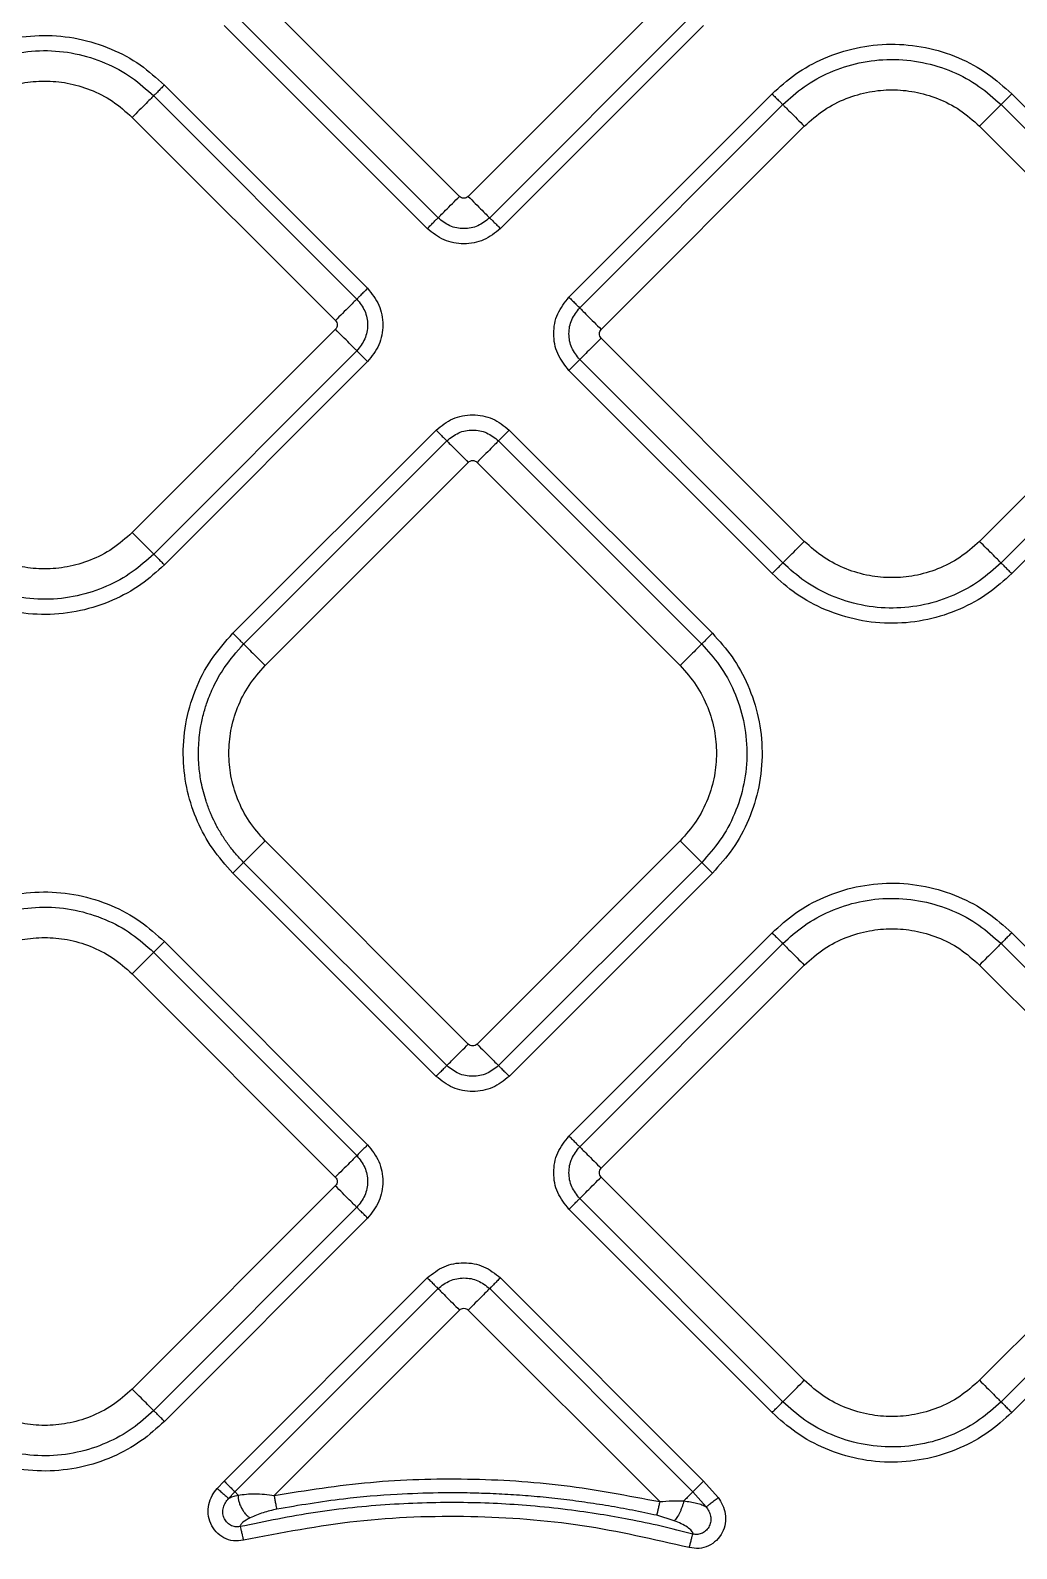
# Model space of a CAD drawing. Extents: x 832 to 912, y 781 to 934.
# Drawn here: x 869.002 to 872.201, y 834.532 to 839.453 of the extents above; entities that cross this region are included whole.
import ezdxf

# ---------------------------------------------------------------- set-up
doc = ezdxf.new("R2010")
doc.units = 0
doc.header["$MEASUREMENT"] = 0
doc.layers.add('1', color=4, linetype='Continuous')

# ---------------------------------------------------------------- blocks, each defined once
blk = doc.blocks.new('2026 SOVEREIGN HL')
at = {"layer": '1', "color": 3, "linetype": 'Continuous', "lineweight": 25}
for p, q in [((38.6645, 41.8204), (38.0057, 42.4792)), ((39.3516, 42.4792), (38.6928, 41.8204)), ((38.5599, 41.7158), (37.9011, 42.3746)), ((38.5948, 41.7507), (37.936, 42.4095)), ((39.4213, 42.4095), (38.7625, 41.7507)), ((39.4562, 42.3746), (38.7974, 41.7158)), ((37.7076, 42.1811), (38.3664, 41.5223)), ((37.6728, 42.1462), (38.3316, 41.4874)), ((39.0194, 41.4938), (39.6782, 42.1526)), ((40.4555, 42.1526), (41.1143, 41.4938)), ((39.0543, 41.4589), (39.7131, 42.1177)), ((40.4207, 42.1177), (41.0795, 41.4589)), ((37.603, 42.0765), (38.2619, 41.4177)), ((39.124, 41.3892), (39.7828, 42.048)), ((40.3509, 42.048), (41.0098, 41.3892)), ((38.2619, 41.3894), (37.603, 40.7306)), ((39.7828, 40.7021), (39.124, 41.3609)), ((41.0098, 41.3609), (40.3509, 40.7021)), ((38.3316, 41.3197), (37.6728, 40.6609)), ((38.3664, 41.2848), (37.7076, 40.626)), ((39.6782, 40.5975), (39.0194, 41.2563)), ((39.7131, 40.6324), (39.0543, 41.2912)), ((41.0795, 41.2912), (40.4207, 40.6324)), ((41.1143, 41.2563), (40.4555, 40.5975)), ((37.9296, 40.404), (38.5884, 41.0628)), ((38.8259, 41.0628), (39.4847, 40.404)), ((37.9645, 40.3691), (38.6233, 41.028)), ((38.791, 41.028), (39.4499, 40.3691)), ((38.0342, 40.2994), (38.693, 40.9582)), ((38.7213, 40.9582), (39.3801, 40.2994)), ((38.693, 39.0725), (38.0342, 39.7313)), ((39.3801, 39.7313), (38.7213, 39.0725)), ((38.5884, 38.9679), (37.9296, 39.6267)), ((38.6233, 39.0028), (37.9645, 39.6616)), ((39.4499, 39.6616), (38.791, 39.0028)), ((39.4847, 39.6267), (38.8259, 38.9679)), ((39.0195, 38.7744), (39.6783, 39.4332)), ((40.4555, 39.4332), (41.1143, 38.7744)), ((37.7076, 39.4047), (38.3664, 38.7459)), ((39.0543, 38.7395), (39.7131, 39.3983)), ((40.4207, 39.3983), (41.0795, 38.7395)), ((37.6727, 39.3698), (38.3315, 38.711)), ((39.124, 38.6698), (39.7828, 39.3286)), ((40.351, 39.3286), (41.0098, 38.6698)), ((37.603, 39.3001), (38.2618, 38.6413)), ((39.7828, 37.9827), (39.124, 38.6415)), ((41.0098, 38.6415), (40.351, 37.9827)), ((38.2618, 38.613), (37.603, 37.9542)), ((38.3315, 38.5433), (37.6727, 37.8845)), ((39.6783, 37.8781), (39.0195, 38.5369)), ((39.7131, 37.913), (39.0543, 38.5718)), ((41.0795, 38.5718), (40.4207, 37.913)), ((41.1143, 38.5369), (40.4555, 37.8781)), ((38.3664, 38.5084), (37.7076, 37.8496)), ((37.9011, 37.656), (38.56, 38.3149)), ((38.7973, 38.3149), (39.4562, 37.656)), ((37.936, 37.6212), (38.5948, 38.28)), ((38.7625, 38.28), (39.4213, 37.6212)), ((38.0639, 37.6097), (38.6645, 38.2103)), ((38.6928, 38.2103), (39.3139, 37.5892)), ((37.8786, 37.6321), (37.9011, 37.656)), ((39.4562, 37.656), (39.5033, 37.6024)), ((37.9155, 37.5994), (37.936, 37.6212)), ((39.4213, 37.6212), (39.4642, 37.5723)), ((39.361, 37.5275), (39.3041, 37.5449))]:
    blk.add_line(p, q, dxfattribs=at)
for points, knots in [([(36.9303, 42.1811), (36.955, 42.2033), (37.0057, 42.249), (37.0985, 42.2995), (37.203, 42.3337), (37.3153, 42.346), (37.4282, 42.3351), (37.5347, 42.3017), (37.6301, 42.2507), (37.6822, 42.2039), (37.7076, 42.1811)], [0, 0, 0, 0, 0.11509, 0.237016, 0.364589, 0.495523, 0.627141, 0.756681, 0.881633, 1, 1, 1, 1]), ([(36.9652, 42.1462), (36.9876, 42.1664), (37.0338, 42.208), (37.1183, 42.2541), (37.2134, 42.2851), (37.3156, 42.2963), (37.4184, 42.2865), (37.5153, 42.256), (37.6022, 42.2096), (37.6496, 42.167), (37.6728, 42.1462)], [0, 0, 0, 0, 0.11509, 0.237016, 0.364589, 0.495523, 0.627141, 0.756681, 0.881633, 1, 1, 1, 1]), ([(39.6782, 42.1526), (39.7029, 42.1748), (39.7536, 42.2205), (39.8464, 42.271), (39.9509, 42.3051), (40.0632, 42.3174), (40.1761, 42.3066), (40.2826, 42.2732), (40.378, 42.2222), (40.4301, 42.1754), (40.4555, 42.1526)], [0, 0, 0, 0, 0.11509, 0.237017, 0.364589, 0.495523, 0.627141, 0.756681, 0.881633, 1, 1, 1, 1]), ([(39.7131, 42.1177), (39.7355, 42.1379), (39.7817, 42.1795), (39.8662, 42.2256), (39.9613, 42.2566), (40.0635, 42.2678), (40.1663, 42.2579), (40.2632, 42.2275), (40.3501, 42.1811), (40.3975, 42.1385), (40.4207, 42.1177)], [0, 0, 0, 0, 0.11509, 0.237016, 0.364589, 0.495523, 0.627141, 0.756681, 0.881633, 1, 1, 1, 1]), ([(37.0349, 42.0765), (37.0556, 42.0949), (37.0966, 42.1313), (37.1693, 42.1679), (37.244, 42.1896), (37.319, 42.1964), (37.394, 42.1896), (37.4687, 42.1679), (37.5413, 42.1313), (37.5823, 42.0949), (37.603, 42.0765)], [0, 0, 0, 0, 0.131359, 0.259988, 0.383484, 0.5, 0.616516, 0.740012, 0.868641, 1, 1, 1, 1]), ([(37.7076, 42.1811), (37.7037, 42.1772), (37.6956, 42.1691), (37.6846, 42.1581), (37.6761, 42.1496), (37.6738, 42.1473), (37.6728, 42.1462)], [0, 0, 0, 0, 0.2364483, 0.4920991, 0.7520566, 1, 1, 1, 1]), ([(37.6728, 42.1462), (37.6706, 42.1441), (37.6661, 42.1396), (37.6491, 42.1226), (37.6271, 42.1006), (37.6109, 42.0844), (37.603, 42.0765)], [0, 0, 0, 0, 0.247942, 0.507924, 0.763556, 1, 1, 1, 1]), ([(39.6782, 42.1526), (39.6821, 42.1487), (39.6903, 42.1405), (39.7013, 42.1296), (39.7098, 42.1211), (39.712, 42.1188), (39.7131, 42.1177)], [0, 0, 0, 0, 0.236445, 0.492097, 0.752055, 1, 1, 1, 1]), ([(39.7828, 42.048), (39.8035, 42.0664), (39.8445, 42.1028), (39.9172, 42.1394), (39.9919, 42.1611), (40.0669, 42.1679), (40.1419, 42.1611), (40.2166, 42.1394), (40.2892, 42.1028), (40.3302, 42.0664), (40.3509, 42.048)], [0, 0, 0, 0, 0.131359, 0.259989, 0.383484, 0.5, 0.616516, 0.740011, 0.868641, 1, 1, 1, 1]), ([(40.4555, 42.1526), (40.4516, 42.1487), (40.4435, 42.1405), (40.4325, 42.1296), (40.424, 42.1211), (40.4217, 42.1188), (40.4207, 42.1177)], [0, 0, 0, 0, 0.236445, 0.492097, 0.752055, 1, 1, 1, 1]), ([(39.7131, 42.1177), (39.7153, 42.1155), (39.7198, 42.1111), (39.7368, 42.0941), (39.7587, 42.0721), (39.775, 42.0558), (39.7828, 42.048)], [0, 0, 0, 0, 0.247942, 0.5079236, 0.7635559, 1, 1, 1, 1]), ([(40.4207, 42.1177), (40.4185, 42.1155), (40.414, 42.1111), (40.397, 42.0941), (40.375, 42.0721), (40.3588, 42.0558), (40.3509, 42.048)], [0, 0, 0, 0, 0.247942, 0.5079235, 0.7635558, 1, 1, 1, 1]), ([(38.5948, 41.7507), (38.597, 41.7529), (38.6015, 41.7573), (38.6185, 41.7744), (38.6404, 41.7963), (38.6567, 41.8126), (38.6645, 41.8204)], [0, 0, 0, 0, 0.247941, 0.507925, 0.763557, 1, 1, 1, 1]), ([(38.6928, 41.8204), (38.6907, 41.8188), (38.6866, 41.8155), (38.6787, 41.814), (38.6707, 41.8155), (38.6666, 41.8188), (38.6645, 41.8204)], [0, 0, 0, 0, 0.2502254, 0.5, 0.7497746, 1, 1, 1, 1]), ([(38.6928, 41.8204), (38.7006, 41.8126), (38.7169, 41.7963), (38.7388, 41.7744), (38.7559, 41.7573), (38.7603, 41.7529), (38.7625, 41.7507)], [0, 0, 0, 0, 0.236443, 0.492075, 0.752058, 1, 1, 1, 1]), ([(38.5599, 41.7158), (38.5638, 41.7197), (38.572, 41.7279), (38.583, 41.7388), (38.5915, 41.7473), (38.5937, 41.7496), (38.5948, 41.7507)], [0, 0, 0, 0, 0.2364486, 0.4920971, 0.7520558, 1, 1, 1, 1]), ([(38.7625, 41.7507), (38.7503, 41.741), (38.7257, 41.7217), (38.6787, 41.7131), (38.6316, 41.7217), (38.6071, 41.741), (38.5948, 41.7507)], [0, 0, 0, 0, 0.249876, 0.500015, 0.750139, 1, 1, 1, 1]), ([(38.7625, 41.7507), (38.7636, 41.7496), (38.7659, 41.7473), (38.7744, 41.7388), (38.7854, 41.7279), (38.7935, 41.7197), (38.7974, 41.7158)], [0, 0, 0, 0, 0.247944, 0.507902, 0.763551, 1, 1, 1, 1]), ([(38.7974, 41.7158), (38.78, 41.7021), (38.7453, 41.6747), (38.6787, 41.6626), (38.612, 41.6747), (38.5773, 41.7021), (38.5599, 41.7158)], [0, 0, 0, 0, 0.2500701, 0.5000169, 0.7499328, 1, 1, 1, 1]), ([(38.3664, 41.5223), (38.3623, 41.5182), (38.354, 41.5099), (38.3432, 41.4991), (38.3349, 41.4907), (38.3327, 41.4885), (38.3316, 41.4874)], [0, 0, 0, 0, 0.250006, 0.500011, 0.750005, 1, 1, 1, 1]), ([(38.3664, 41.5223), (38.3801, 41.5049), (38.4076, 41.4702), (38.4196, 41.4036), (38.4076, 41.3369), (38.3801, 41.3022), (38.3664, 41.2848)], [0, 0, 0, 0, 0.2500709, 0.5000157, 0.7499325, 1, 1, 1, 1]), ([(39.0194, 41.2563), (39.0057, 41.2737), (38.9783, 41.3084), (38.9662, 41.3751), (38.9783, 41.4417), (39.0057, 41.4764), (39.0194, 41.4938)], [0, 0, 0, 0, 0.250071, 0.500016, 0.749932, 1, 1, 1, 1]), ([(39.0194, 41.4938), (39.0233, 41.4899), (39.0315, 41.4817), (39.0424, 41.4708), (39.0509, 41.4623), (39.0532, 41.46), (39.0543, 41.4589)], [0, 0, 0, 0, 0.2364464, 0.4920994, 0.7520566, 1, 1, 1, 1]), ([(38.3316, 41.4874), (38.3294, 41.4852), (38.3249, 41.4808), (38.3079, 41.4638), (38.286, 41.4419), (38.2697, 41.4256), (38.2619, 41.4177)], [0, 0, 0, 0, 0.2473322, 0.507094, 0.762967, 1, 1, 1, 1]), ([(38.3316, 41.4874), (38.3412, 41.4752), (38.3606, 41.4506), (38.3692, 41.4036), (38.3606, 41.3565), (38.3412, 41.332), (38.3316, 41.3197)], [0, 0, 0, 0, 0.249877, 0.500016, 0.75014, 1, 1, 1, 1]), ([(39.0543, 41.2912), (39.0446, 41.3035), (39.0253, 41.328), (39.0167, 41.3751), (39.0253, 41.4221), (39.0446, 41.4467), (39.0543, 41.4589)], [0, 0, 0, 0, 0.249877, 0.500015, 0.750138, 1, 1, 1, 1]), ([(39.0543, 41.4589), (39.0565, 41.4567), (39.061, 41.4522), (39.078, 41.4352), (39.0999, 41.4133), (39.1162, 41.397), (39.124, 41.3892)], [0, 0, 0, 0, 0.247942, 0.507923, 0.763555, 1, 1, 1, 1]), ([(38.2619, 41.4177), (38.2635, 41.4156), (38.2667, 41.4115), (38.2682, 41.4036), (38.2667, 41.3956), (38.2635, 41.3915), (38.2619, 41.3894)], [0, 0, 0, 0, 0.250236, 0.500008, 0.74978, 1, 1, 1, 1]), ([(38.3316, 41.3197), (38.3294, 41.3219), (38.3249, 41.3264), (38.3079, 41.3434), (38.286, 41.3653), (38.2697, 41.3816), (38.2619, 41.3894)], [0, 0, 0, 0, 0.247941, 0.507922, 0.763554, 1, 1, 1, 1]), ([(39.124, 41.3609), (39.1162, 41.3531), (39.0999, 41.3368), (39.078, 41.3149), (39.061, 41.2979), (39.0565, 41.2934), (39.0543, 41.2912)], [0, 0, 0, 0, 0.236443, 0.492076, 0.752057, 1, 1, 1, 1]), ([(39.124, 41.3609), (39.1224, 41.363), (39.1191, 41.3671), (39.1177, 41.3751), (39.1191, 41.383), (39.1224, 41.3871), (39.124, 41.3892)], [0, 0, 0, 0, 0.250235, 0.500008, 0.749781, 1, 1, 1, 1]), ([(38.3664, 41.2848), (38.3625, 41.2887), (38.3544, 41.2969), (38.3434, 41.3079), (38.3349, 41.3164), (38.3327, 41.3186), (38.3316, 41.3197)], [0, 0, 0, 0, 0.2364466, 0.4920983, 0.7520554, 1, 1, 1, 1]), ([(39.0543, 41.2912), (39.0532, 41.2901), (39.0509, 41.2879), (39.0424, 41.2793), (39.0315, 41.2684), (39.0233, 41.2602), (39.0194, 41.2563)], [0, 0, 0, 0, 0.2479434, 0.5079006, 0.7635536, 1, 1, 1, 1]), ([(38.5884, 41.0628), (38.6058, 41.0765), (38.6405, 41.104), (38.7072, 41.116), (38.7738, 41.104), (38.8086, 41.0765), (38.8259, 41.0628)], [0, 0, 0, 0, 0.25007, 0.500017, 0.749933, 1, 1, 1, 1]), ([(38.5884, 41.0628), (38.5926, 41.0587), (38.6009, 41.0504), (38.6117, 41.0396), (38.62, 41.0313), (38.6222, 41.0291), (38.6233, 41.028)], [0, 0, 0, 0, 0.250006, 0.500014, 0.750003, 1, 1, 1, 1]), ([(38.6233, 41.028), (38.6356, 41.0376), (38.6601, 41.057), (38.7072, 41.0656), (38.7542, 41.057), (38.7788, 41.0376), (38.791, 41.028)], [0, 0, 0, 0, 0.249876, 0.500014, 0.750139, 1, 1, 1, 1]), ([(38.8259, 41.0628), (38.822, 41.0589), (38.8139, 41.0508), (38.8029, 41.0398), (38.7944, 41.0313), (38.7921, 41.0291), (38.791, 41.028)], [0, 0, 0, 0, 0.236448, 0.4920972, 0.7520559, 1, 1, 1, 1]), ([(38.6233, 41.028), (38.6255, 41.0258), (38.63, 41.0213), (38.647, 41.0043), (38.6689, 40.9824), (38.6852, 40.9661), (38.693, 40.9582)], [0, 0, 0, 0, 0.247332, 0.507094, 0.762968, 1, 1, 1, 1]), ([(38.791, 41.028), (38.7889, 41.0258), (38.7844, 41.0213), (38.7674, 41.0043), (38.7454, 40.9823), (38.7291, 40.9661), (38.7213, 40.9582)], [0, 0, 0, 0, 0.2479412, 0.5079228, 0.763555, 1, 1, 1, 1]), ([(38.693, 40.9582), (38.6951, 40.9599), (38.6993, 40.9631), (38.7072, 40.9646), (38.7151, 40.9631), (38.7192, 40.9599), (38.7213, 40.9582)], [0, 0, 0, 0, 0.250228, 0.499998, 0.749772, 1, 1, 1, 1]), ([(37.603, 40.7306), (37.5823, 40.7122), (37.5413, 40.6759), (37.4687, 40.6392), (37.394, 40.6175), (37.319, 40.6107), (37.244, 40.6175), (37.1693, 40.6392), (37.0966, 40.6759), (37.0556, 40.7122), (37.0349, 40.7306)], [0, 0, 0, 0, 0.131359, 0.259989, 0.383484, 0.5, 0.616516, 0.740011, 0.868641, 1, 1, 1, 1]), ([(37.603, 40.7306), (37.6109, 40.7228), (37.6271, 40.7065), (37.6491, 40.6846), (37.6661, 40.6676), (37.6706, 40.6631), (37.6728, 40.6609)], [0, 0, 0, 0, 0.236445, 0.492077, 0.752058, 1, 1, 1, 1]), ([(39.7131, 40.6324), (39.7153, 40.6346), (39.7198, 40.6391), (39.7368, 40.6561), (39.7587, 40.678), (39.775, 40.6943), (39.7828, 40.7021)], [0, 0, 0, 0, 0.247943, 0.507925, 0.763557, 1, 1, 1, 1]), ([(40.3509, 40.7021), (40.3302, 40.6837), (40.2892, 40.6474), (40.2166, 40.6107), (40.1419, 40.589), (40.0669, 40.5822), (39.9919, 40.589), (39.9172, 40.6107), (39.8445, 40.6474), (39.8035, 40.6837), (39.7828, 40.7021)], [0, 0, 0, 0, 0.131359, 0.259989, 0.383484, 0.5, 0.616516, 0.740011, 0.868641, 1, 1, 1, 1]), ([(40.4207, 40.6324), (40.4185, 40.6346), (40.414, 40.6391), (40.397, 40.6561), (40.375, 40.678), (40.3588, 40.6943), (40.3509, 40.7021)], [0, 0, 0, 0, 0.247943, 0.507924, 0.763557, 1, 1, 1, 1]), ([(37.6728, 40.6609), (37.6503, 40.6407), (37.6041, 40.5991), (37.5196, 40.5531), (37.4245, 40.522), (37.3224, 40.5108), (37.2195, 40.5207), (37.1226, 40.5511), (37.0358, 40.5975), (36.9883, 40.6402), (36.9652, 40.6609)], [0, 0, 0, 0, 0.115089, 0.237016, 0.364588, 0.495523, 0.627141, 0.756681, 0.881633, 1, 1, 1, 1]), ([(37.6728, 40.6609), (37.6738, 40.6598), (37.6761, 40.6576), (37.6846, 40.649), (37.6956, 40.6381), (37.7037, 40.6299), (37.7076, 40.626)], [0, 0, 0, 0, 0.247943, 0.507903, 0.763554, 1, 1, 1, 1]), ([(37.7076, 40.626), (37.683, 40.6038), (37.6322, 40.5582), (37.5394, 40.5076), (37.4349, 40.4735), (37.3227, 40.4612), (37.2097, 40.472), (37.1033, 40.5054), (37.0079, 40.5564), (36.9557, 40.6033), (36.9303, 40.626)], [0, 0, 0, 0, 0.11509, 0.237016, 0.364589, 0.495522, 0.62714, 0.756681, 0.881633, 1, 1, 1, 1]), ([(39.6782, 40.5975), (39.6821, 40.6014), (39.6903, 40.6096), (39.7013, 40.6205), (39.7098, 40.629), (39.712, 40.6313), (39.7131, 40.6324)], [0, 0, 0, 0, 0.236445, 0.492097, 0.752054, 1, 1, 1, 1]), ([(40.4207, 40.6324), (40.3982, 40.6122), (40.352, 40.5706), (40.2675, 40.5246), (40.1724, 40.4935), (40.0703, 40.4823), (39.9674, 40.4922), (39.8705, 40.5226), (39.7837, 40.569), (39.7362, 40.6116), (39.7131, 40.6324)], [0, 0, 0, 0, 0.1150899, 0.2370165, 0.3645886, 0.4955226, 0.6271405, 0.7566811, 0.8816334, 1, 1, 1, 1]), ([(40.4555, 40.5975), (40.4516, 40.6014), (40.4435, 40.6096), (40.4325, 40.6205), (40.424, 40.629), (40.4217, 40.6313), (40.4207, 40.6324)], [0, 0, 0, 0, 0.236445, 0.492097, 0.752054, 1, 1, 1, 1]), ([(40.4555, 40.5975), (40.4309, 40.5753), (40.3801, 40.5297), (40.2873, 40.4791), (40.1828, 40.445), (40.0706, 40.4327), (39.9576, 40.4435), (39.8512, 40.4769), (39.7558, 40.5279), (39.7036, 40.5747), (39.6782, 40.5975)], [0, 0, 0, 0, 0.11509, 0.237017, 0.364589, 0.495523, 0.627141, 0.756681, 0.881633, 1, 1, 1, 1]), ([(37.9296, 39.6267), (37.9063, 39.6528), (37.8609, 39.7035), (37.812, 39.7941), (37.7791, 39.8924), (37.7652, 39.9997), (37.7731, 40.1113), (37.8044, 40.2203), (37.8558, 40.3211), (37.9053, 40.3766), (37.9296, 40.404)], [0, 0, 0, 0, 0.121443, 0.236288, 0.355187, 0.480548, 0.610329, 0.741991, 0.872767, 1, 1, 1, 1]), ([(37.9645, 39.6616), (37.9555, 39.6709), (37.9378, 39.6895), (37.9143, 39.7194), (37.8935, 39.7501), (37.8754, 39.7817), (37.8634, 39.8065), (37.8523, 39.8326), (37.8395, 39.8673), (37.8269, 39.916), (37.8202, 39.963), (37.8178, 40.0009), (37.8179, 40.033), (37.8202, 40.066), (37.824, 40.0943), (37.8287, 40.1192), (37.8351, 40.1467), (37.8469, 40.1855), (37.8638, 40.2263), (37.8831, 40.2629), (37.9123, 40.3109), (37.9422, 40.3443), (37.9645, 40.3691)], [0, 0, 0, 0, 0.049449, 0.097842, 0.145076, 0.191068, 0.2366, 0.250316, 0.299441, 0.377797, 0.441721, 0.480769, 0.522423, 0.564464, 0.606802, 0.631411, 0.661242, 0.714856, 0.78586, 0.829517, 0.872872, 1, 1, 1, 1]), ([(37.9296, 40.404), (37.9336, 40.4001), (37.9417, 40.392), (37.9527, 40.381), (37.9612, 40.3725), (37.9634, 40.3702), (37.9645, 40.3691)], [0, 0, 0, 0, 0.2364508, 0.4921011, 0.7520561, 1, 1, 1, 1]), ([(37.9645, 40.3691), (37.9667, 40.367), (37.9712, 40.3625), (37.9882, 40.3455), (38.0101, 40.3235), (38.0264, 40.3072), (38.0342, 40.2994)], [0, 0, 0, 0, 0.247941, 0.507925, 0.763557, 1, 1, 1, 1]), ([(39.4499, 40.3691), (39.4477, 40.367), (39.4432, 40.3625), (39.4262, 40.3455), (39.4042, 40.3235), (39.388, 40.3072), (39.3801, 40.2994)], [0, 0, 0, 0, 0.2479415, 0.5079251, 0.7635574, 1, 1, 1, 1]), ([(39.4847, 40.404), (39.4808, 40.4001), (39.4727, 40.392), (39.4617, 40.381), (39.4532, 40.3725), (39.451, 40.3702), (39.4499, 40.3691)], [0, 0, 0, 0, 0.23645, 0.4921, 0.752056, 1, 1, 1, 1]), ([(39.4499, 40.3691), (39.4701, 40.3467), (39.5116, 40.3005), (39.5577, 40.216), (39.5887, 40.1209), (39.5999, 40.0187), (39.5901, 39.9159), (39.5597, 39.819), (39.5132, 39.7322), (39.4706, 39.6847), (39.4499, 39.6616)], [0, 0, 0, 0, 0.11509, 0.237016, 0.364588, 0.495523, 0.627141, 0.756681, 0.881633, 1, 1, 1, 1]), ([(39.4847, 40.404), (39.5069, 40.3794), (39.5526, 40.3286), (39.6032, 40.2358), (39.6373, 40.1313), (39.6496, 40.0191), (39.6387, 39.9061), (39.6053, 39.7997), (39.5543, 39.7043), (39.5075, 39.6521), (39.4847, 39.6267)], [0, 0, 0, 0, 0.11509, 0.237016, 0.364589, 0.495522, 0.627141, 0.756681, 0.881633, 1, 1, 1, 1]), ([(38.0342, 39.7313), (38.0158, 39.752), (37.9795, 39.793), (37.9429, 39.8657), (37.9212, 39.9404), (37.9143, 40.0154), (37.9212, 40.0904), (37.9429, 40.1651), (37.9795, 40.2377), (38.0158, 40.2787), (38.0342, 40.2994)], [0, 0, 0, 0, 0.131359, 0.259988, 0.383484, 0.5, 0.616516, 0.740012, 0.868641, 1, 1, 1, 1]), ([(39.3801, 40.2994), (39.3985, 40.2787), (39.4349, 40.2377), (39.4715, 40.1651), (39.4932, 40.0904), (39.5, 40.0154), (39.4932, 39.9404), (39.4715, 39.8657), (39.4349, 39.793), (39.3985, 39.752), (39.3801, 39.7313)], [0, 0, 0, 0, 0.131359, 0.259988, 0.383484, 0.5, 0.616516, 0.740012, 0.868641, 1, 1, 1, 1]), ([(37.9645, 39.6616), (37.9667, 39.6638), (37.9712, 39.6683), (37.9882, 39.6853), (38.0101, 39.7072), (38.0264, 39.7235), (38.0342, 39.7313)], [0, 0, 0, 0, 0.247941, 0.507925, 0.763554, 1, 1, 1, 1]), ([(39.4499, 39.6616), (39.4477, 39.6638), (39.4432, 39.6683), (39.4262, 39.6853), (39.4042, 39.7072), (39.388, 39.7235), (39.3801, 39.7313)], [0, 0, 0, 0, 0.247941, 0.507925, 0.763555, 1, 1, 1, 1]), ([(37.9296, 39.6267), (37.9336, 39.6306), (37.9417, 39.6388), (37.9527, 39.6497), (37.9612, 39.6582), (37.9634, 39.6605), (37.9645, 39.6616)], [0, 0, 0, 0, 0.2364508, 0.4921011, 0.7520561, 1, 1, 1, 1]), ([(39.4847, 39.6267), (39.4808, 39.6306), (39.4727, 39.6388), (39.4617, 39.6497), (39.4532, 39.6582), (39.451, 39.6605), (39.4499, 39.6616)], [0, 0, 0, 0, 0.23645, 0.4921, 0.752056, 1, 1, 1, 1]), ([(39.6783, 39.4332), (39.7029, 39.4554), (39.7537, 39.501), (39.8465, 39.5516), (39.951, 39.5857), (40.0632, 39.598), (40.1762, 39.5872), (40.2826, 39.5538), (40.378, 39.5028), (40.4302, 39.456), (40.4555, 39.4332)], [0, 0, 0, 0, 0.11509, 0.237017, 0.364589, 0.495523, 0.627141, 0.756681, 0.881633, 1, 1, 1, 1]), ([(36.9303, 39.4047), (36.9549, 39.4268), (37.0057, 39.4725), (37.0985, 39.5231), (37.203, 39.5572), (37.3152, 39.5695), (37.4282, 39.5587), (37.5347, 39.5253), (37.63, 39.4743), (37.6822, 39.4274), (37.7076, 39.4047)], [0, 0, 0, 0, 0.11509, 0.237017, 0.364589, 0.495523, 0.627141, 0.756681, 0.881633, 1, 1, 1, 1]), ([(39.7131, 39.3983), (39.7356, 39.4185), (39.7818, 39.4601), (39.8662, 39.5061), (39.9614, 39.5372), (40.0635, 39.5484), (40.1664, 39.5385), (40.2633, 39.5081), (40.3501, 39.4617), (40.3976, 39.4191), (40.4207, 39.3983)], [0, 0, 0, 0, 0.11509, 0.237016, 0.364589, 0.495523, 0.627141, 0.756681, 0.881633, 1, 1, 1, 1]), ([(36.9652, 39.3698), (36.9876, 39.39), (37.0338, 39.4316), (37.1183, 39.4776), (37.2134, 39.5087), (37.3156, 39.5199), (37.4184, 39.51), (37.5153, 39.4796), (37.6021, 39.4332), (37.6496, 39.3905), (37.6727, 39.3698)], [0, 0, 0, 0, 0.115089, 0.237016, 0.364588, 0.495523, 0.627141, 0.756681, 0.881633, 1, 1, 1, 1]), ([(39.6783, 39.4332), (39.6822, 39.4293), (39.6903, 39.4211), (39.7013, 39.4102), (39.7098, 39.4017), (39.712, 39.3994), (39.7131, 39.3983)], [0, 0, 0, 0, 0.236445, 0.492097, 0.752054, 1, 1, 1, 1]), ([(39.7828, 39.3286), (39.8036, 39.347), (39.8445, 39.3833), (39.9172, 39.42), (39.9919, 39.4417), (40.0669, 39.4485), (40.1419, 39.4417), (40.2166, 39.42), (40.2893, 39.3833), (40.3303, 39.347), (40.351, 39.3286)], [0, 0, 0, 0, 0.131359, 0.259989, 0.383484, 0.5, 0.616516, 0.740011, 0.868641, 1, 1, 1, 1]), ([(40.4555, 39.4332), (40.4516, 39.4293), (40.4435, 39.4211), (40.4325, 39.4102), (40.424, 39.4017), (40.4218, 39.3994), (40.4207, 39.3983)], [0, 0, 0, 0, 0.236445, 0.492097, 0.752054, 1, 1, 1, 1]), ([(37.0349, 39.3001), (37.0556, 39.3185), (37.0966, 39.3548), (37.1692, 39.3915), (37.2439, 39.4132), (37.3189, 39.42), (37.3939, 39.4132), (37.4687, 39.3915), (37.5413, 39.3548), (37.5823, 39.3185), (37.603, 39.3001)], [0, 0, 0, 0, 0.131359, 0.259989, 0.383484, 0.5, 0.616516, 0.740011, 0.868641, 1, 1, 1, 1]), ([(37.7076, 39.4047), (37.7037, 39.4008), (37.6955, 39.3926), (37.6846, 39.3817), (37.6761, 39.3731), (37.6738, 39.3709), (37.6727, 39.3698)], [0, 0, 0, 0, 0.236445, 0.492096, 0.752057, 1, 1, 1, 1]), ([(39.7131, 39.3983), (39.7153, 39.3961), (39.7198, 39.3916), (39.7368, 39.3746), (39.7587, 39.3527), (39.775, 39.3364), (39.7828, 39.3286)], [0, 0, 0, 0, 0.247942, 0.507925, 0.763557, 1, 1, 1, 1]), ([(40.4207, 39.3983), (40.4185, 39.3961), (40.414, 39.3916), (40.397, 39.3746), (40.3751, 39.3527), (40.3588, 39.3364), (40.351, 39.3286)], [0, 0, 0, 0, 0.247942, 0.507925, 0.763557, 1, 1, 1, 1]), ([(37.6727, 39.3698), (37.6705, 39.3676), (37.6661, 39.3631), (37.649, 39.3461), (37.6271, 39.3242), (37.6108, 39.3079), (37.603, 39.3001)], [0, 0, 0, 0, 0.247942, 0.507923, 0.763555, 1, 1, 1, 1]), ([(38.6233, 39.0028), (38.6255, 39.005), (38.63, 39.0094), (38.647, 39.0265), (38.6689, 39.0484), (38.6852, 39.0647), (38.693, 39.0725)], [0, 0, 0, 0, 0.2479412, 0.5079228, 0.763555, 1, 1, 1, 1]), ([(38.7213, 39.0725), (38.7192, 39.0709), (38.7151, 39.0676), (38.7072, 39.0661), (38.6993, 39.0676), (38.6951, 39.0709), (38.693, 39.0725)], [0, 0, 0, 0, 0.250228, 0.500002, 0.749772, 1, 1, 1, 1]), ([(38.7213, 39.0725), (38.7291, 39.0647), (38.7454, 39.0484), (38.7674, 39.0265), (38.7844, 39.0094), (38.7889, 39.005), (38.791, 39.0028)], [0, 0, 0, 0, 0.236445, 0.492077, 0.752059, 1, 1, 1, 1]), ([(38.5884, 38.9679), (38.5924, 38.9718), (38.6005, 38.98), (38.6115, 38.9909), (38.62, 38.9994), (38.6222, 39.0017), (38.6233, 39.0028)], [0, 0, 0, 0, 0.236448, 0.492098, 0.752056, 1, 1, 1, 1]), ([(38.791, 39.0028), (38.7788, 38.9931), (38.7542, 38.9738), (38.7072, 38.9652), (38.6601, 38.9738), (38.6356, 38.9931), (38.6233, 39.0028)], [0, 0, 0, 0, 0.249876, 0.500014, 0.750139, 1, 1, 1, 1]), ([(38.791, 39.0028), (38.7921, 39.0017), (38.7944, 38.9994), (38.8029, 38.9909), (38.8139, 38.98), (38.822, 38.9718), (38.8259, 38.9679)], [0, 0, 0, 0, 0.247944, 0.507903, 0.763552, 1, 1, 1, 1]), ([(38.8259, 38.9679), (38.8086, 38.9542), (38.7738, 38.9268), (38.7072, 38.9147), (38.6405, 38.9268), (38.6058, 38.9542), (38.5884, 38.9679)], [0, 0, 0, 0, 0.2500701, 0.5000169, 0.7499328, 1, 1, 1, 1]), ([(38.3664, 38.7459), (38.3622, 38.7417), (38.354, 38.7334), (38.3432, 38.7226), (38.3349, 38.7143), (38.3326, 38.7121), (38.3315, 38.711)], [0, 0, 0, 0, 0.2500059, 0.5000148, 0.7500043, 1, 1, 1, 1]), ([(38.3664, 38.7459), (38.3801, 38.7285), (38.4075, 38.6938), (38.4196, 38.6271), (38.4075, 38.5605), (38.3801, 38.5258), (38.3664, 38.5084)], [0, 0, 0, 0, 0.250071, 0.500018, 0.749932, 1, 1, 1, 1]), ([(39.0195, 38.5369), (39.0057, 38.5543), (38.9783, 38.589), (38.9663, 38.6556), (38.9783, 38.7223), (39.0057, 38.757), (39.0195, 38.7744)], [0, 0, 0, 0, 0.250071, 0.500018, 0.749932, 1, 1, 1, 1]), ([(39.0195, 38.7744), (39.0234, 38.7705), (39.0315, 38.7623), (39.0425, 38.7514), (39.051, 38.7428), (39.0532, 38.7406), (39.0543, 38.7395)], [0, 0, 0, 0, 0.2364464, 0.4920994, 0.7520566, 1, 1, 1, 1]), ([(39.0543, 38.5718), (39.0446, 38.584), (39.0253, 38.6086), (39.0167, 38.6556), (39.0253, 38.7027), (39.0446, 38.7272), (39.0543, 38.7395)], [0, 0, 0, 0, 0.249875, 0.500013, 0.750137, 1, 1, 1, 1]), ([(39.0543, 38.7395), (39.0565, 38.7373), (39.061, 38.7328), (39.078, 38.7158), (39.0999, 38.6939), (39.1162, 38.6776), (39.124, 38.6698)], [0, 0, 0, 0, 0.247943, 0.507924, 0.763557, 1, 1, 1, 1]), ([(38.3315, 38.711), (38.3294, 38.7088), (38.3249, 38.7043), (38.3079, 38.6874), (38.286, 38.6654), (38.2697, 38.6491), (38.2618, 38.6413)], [0, 0, 0, 0, 0.247333, 0.507093, 0.762967, 1, 1, 1, 1]), ([(38.3315, 38.711), (38.3412, 38.6987), (38.3606, 38.6742), (38.3691, 38.6271), (38.3606, 38.5801), (38.3412, 38.5555), (38.3315, 38.5433)], [0, 0, 0, 0, 0.249877, 0.500015, 0.750137, 1, 1, 1, 1]), ([(38.2618, 38.6413), (38.2635, 38.6392), (38.2667, 38.6351), (38.2682, 38.6271), (38.2667, 38.6192), (38.2635, 38.6151), (38.2618, 38.613)], [0, 0, 0, 0, 0.250218, 0.499992, 0.749766, 1, 1, 1, 1]), ([(39.0543, 38.5718), (39.0565, 38.574), (39.061, 38.5784), (39.0779, 38.5954), (39.0999, 38.6173), (39.1162, 38.6337), (39.124, 38.6415)], [0, 0, 0, 0, 0.2473319, 0.507092, 0.7629671, 1, 1, 1, 1]), ([(39.124, 38.6415), (39.1224, 38.6436), (39.1191, 38.6477), (39.1177, 38.6556), (39.1191, 38.6636), (39.1224, 38.6677), (39.124, 38.6698)], [0, 0, 0, 0, 0.250219, 0.499992, 0.749765, 1, 1, 1, 1]), ([(38.3315, 38.5433), (38.3294, 38.5455), (38.3249, 38.5499), (38.3079, 38.567), (38.2859, 38.5889), (38.2696, 38.6052), (38.2618, 38.613)], [0, 0, 0, 0, 0.247943, 0.507925, 0.763558, 1, 1, 1, 1]), ([(38.3664, 38.5084), (38.3625, 38.5123), (38.3543, 38.5204), (38.3434, 38.5314), (38.3349, 38.5399), (38.3326, 38.5422), (38.3315, 38.5433)], [0, 0, 0, 0, 0.236446, 0.492099, 0.752057, 1, 1, 1, 1]), ([(39.0195, 38.5369), (39.0236, 38.541), (39.0319, 38.5493), (39.0427, 38.5602), (39.051, 38.5685), (39.0532, 38.5707), (39.0543, 38.5718)], [0, 0, 0, 0, 0.2500054, 0.5000136, 0.7500031, 1, 1, 1, 1]), ([(38.56, 38.3149), (38.5774, 38.3285), (38.6122, 38.3556), (38.6787, 38.3676), (38.7451, 38.3556), (38.7799, 38.3285), (38.7973, 38.3149)], [0, 0, 0, 0, 0.250074, 0.5000076, 0.7499615, 1, 1, 1, 1]), ([(38.56, 38.3149), (38.5639, 38.311), (38.572, 38.3029), (38.583, 38.2919), (38.5915, 38.2834), (38.5937, 38.2811), (38.5948, 38.28)], [0, 0, 0, 0, 0.2364433, 0.4920936, 0.7520538, 1, 1, 1, 1]), ([(38.5948, 38.28), (38.6072, 38.2895), (38.6318, 38.3085), (38.6787, 38.3171), (38.7255, 38.3086), (38.7502, 38.2895), (38.7625, 38.28)], [0, 0, 0, 0, 0.25031, 0.500008, 0.749701, 1, 1, 1, 1]), ([(38.7973, 38.3149), (38.7934, 38.311), (38.7853, 38.3029), (38.7743, 38.2919), (38.7659, 38.2834), (38.7636, 38.2811), (38.7625, 38.28)], [0, 0, 0, 0, 0.236446, 0.492093, 0.752052, 1, 1, 1, 1]), ([(38.5948, 38.28), (38.597, 38.2778), (38.6015, 38.2733), (38.6184, 38.2564), (38.6404, 38.2344), (38.6567, 38.2181), (38.6645, 38.2103)], [0, 0, 0, 0, 0.247331, 0.507101, 0.762958, 1, 1, 1, 1]), ([(38.7625, 38.28), (38.7603, 38.2778), (38.7559, 38.2733), (38.7388, 38.2563), (38.7169, 38.2344), (38.7006, 38.2181), (38.6928, 38.2103)], [0, 0, 0, 0, 0.24794, 0.50792, 0.763554, 1, 1, 1, 1]), ([(38.6645, 38.2103), (38.6666, 38.2119), (38.6707, 38.2152), (38.6787, 38.2166), (38.6866, 38.2152), (38.6907, 38.2119), (38.6928, 38.2103)], [0, 0, 0, 0, 0.250194, 0.499996, 0.749853, 1, 1, 1, 1]), ([(37.603, 37.9542), (37.5823, 37.9358), (37.5413, 37.8994), (37.4687, 37.8628), (37.3939, 37.8411), (37.3189, 37.8343), (37.2439, 37.8411), (37.1692, 37.8628), (37.0966, 37.8994), (37.0556, 37.9358), (37.0349, 37.9542)], [0, 0, 0, 0, 0.131359, 0.259989, 0.383484, 0.5, 0.616516, 0.740011, 0.868641, 1, 1, 1, 1]), ([(37.6727, 37.8845), (37.6705, 37.8866), (37.6661, 37.8911), (37.649, 37.9081), (37.6271, 37.9301), (37.6108, 37.9463), (37.603, 37.9542)], [0, 0, 0, 0, 0.247942, 0.507925, 0.763557, 1, 1, 1, 1]), ([(39.7131, 37.913), (39.7153, 37.9151), (39.7198, 37.9196), (39.7368, 37.9366), (39.7587, 37.9586), (39.775, 37.9749), (39.7828, 37.9827)], [0, 0, 0, 0, 0.247942, 0.507923, 0.763555, 1, 1, 1, 1]), ([(40.351, 37.9827), (40.3303, 37.9643), (40.2893, 37.9279), (40.2166, 37.8913), (40.1419, 37.8696), (40.0669, 37.8628), (39.9919, 37.8696), (39.9172, 37.8913), (39.8445, 37.9279), (39.8036, 37.9643), (39.7828, 37.9827)], [0, 0, 0, 0, 0.131359, 0.259989, 0.383484, 0.5, 0.616516, 0.740011, 0.868641, 1, 1, 1, 1]), ([(40.351, 37.9827), (40.3588, 37.9749), (40.3751, 37.9586), (40.397, 37.9366), (40.414, 37.9196), (40.4185, 37.9151), (40.4207, 37.913)], [0, 0, 0, 0, 0.236445, 0.492077, 0.752058, 1, 1, 1, 1]), ([(39.6783, 37.8781), (39.6822, 37.882), (39.6903, 37.8902), (39.7013, 37.9011), (39.7098, 37.9096), (39.712, 37.9119), (39.7131, 37.913)], [0, 0, 0, 0, 0.236445, 0.492097, 0.752057, 1, 1, 1, 1]), ([(40.4207, 37.913), (40.3983, 37.8928), (40.3521, 37.8512), (40.2676, 37.8051), (40.1725, 37.7741), (40.0703, 37.7629), (39.9674, 37.7728), (39.8705, 37.8032), (39.7837, 37.8496), (39.7362, 37.8922), (39.7131, 37.913)], [0, 0, 0, 0, 0.115089, 0.237016, 0.364589, 0.495523, 0.627141, 0.756681, 0.881633, 1, 1, 1, 1]), ([(40.4207, 37.913), (40.4218, 37.9119), (40.424, 37.9096), (40.4325, 37.9011), (40.4435, 37.8902), (40.4516, 37.882), (40.4555, 37.8781)], [0, 0, 0, 0, 0.247943, 0.507903, 0.763555, 1, 1, 1, 1]), ([(37.7076, 37.8496), (37.6829, 37.8274), (37.6322, 37.7817), (37.5394, 37.7312), (37.4349, 37.697), (37.3227, 37.6847), (37.2097, 37.6956), (37.1032, 37.729), (37.0079, 37.78), (36.9557, 37.8268), (36.9303, 37.8496)], [0, 0, 0, 0, 0.11509, 0.237016, 0.364589, 0.495523, 0.62714, 0.756681, 0.881633, 1, 1, 1, 1]), ([(37.6727, 37.8845), (37.6503, 37.8643), (37.6041, 37.8227), (37.5196, 37.7766), (37.4245, 37.7456), (37.3223, 37.7344), (37.2195, 37.7442), (37.1226, 37.7747), (37.0358, 37.8211), (36.9883, 37.8637), (36.9652, 37.8845)], [0, 0, 0, 0, 0.11509, 0.237017, 0.364589, 0.495523, 0.627141, 0.756681, 0.881634, 1, 1, 1, 1]), ([(37.7076, 37.8496), (37.7037, 37.8535), (37.6955, 37.8616), (37.6846, 37.8726), (37.6761, 37.8811), (37.6738, 37.8834), (37.6727, 37.8845)], [0, 0, 0, 0, 0.2364452, 0.4920973, 0.7520542, 1, 1, 1, 1]), ([(40.4555, 37.8781), (40.4309, 37.8559), (40.3802, 37.8102), (40.2873, 37.7597), (40.1829, 37.7256), (40.0706, 37.7132), (39.9576, 37.7241), (39.8512, 37.7575), (39.7558, 37.8085), (39.7037, 37.8553), (39.6783, 37.8781)], [0, 0, 0, 0, 0.11509, 0.237016, 0.364589, 0.495523, 0.627141, 0.756681, 0.881633, 1, 1, 1, 1]), ([(37.9011, 37.656), (37.905, 37.6521), (37.9132, 37.644), (37.9241, 37.633), (37.9327, 37.6245), (37.9349, 37.6223), (37.936, 37.6212)], [0, 0, 0, 0, 0.2364496, 0.4921001, 0.7520563, 1, 1, 1, 1]), ([(38.0639, 37.6097), (38.1676, 37.626), (38.3749, 37.6586), (38.69, 37.667), (39.0047, 37.6483), (39.2109, 37.6089), (39.3139, 37.5892)], [0, 0, 0, 0, 0.249997, 0.5, 0.750003, 1, 1, 1, 1]), ([(39.4562, 37.656), (39.4523, 37.6521), (39.4442, 37.644), (39.4332, 37.633), (39.4247, 37.6245), (39.4224, 37.6223), (39.4213, 37.6212)], [0, 0, 0, 0, 0.23645, 0.4921, 0.752056, 1, 1, 1, 1]), ([(37.9637, 37.4641), (37.9528, 37.4627), (37.9312, 37.4601), (37.8997, 37.4707), (37.8737, 37.4905), (37.856, 37.5178), (37.8481, 37.549), (37.8503, 37.5804), (37.8607, 37.6091), (37.8728, 37.6246), (37.8786, 37.6321)], [0, 0, 0, 0, 0.129455, 0.258238, 0.386555, 0.514318, 0.641003, 0.765587, 0.886185, 1, 1, 1, 1]), ([(37.8786, 37.6321), (37.8828, 37.6285), (37.8914, 37.6208), (37.903, 37.6105), (37.912, 37.6026), (37.9143, 37.6005), (37.9155, 37.5994)], [0, 0, 0, 0, 0.23645, 0.492099, 0.752057, 1, 1, 1, 1]), ([(37.9155, 37.5994), (37.9197, 37.6017), (37.9281, 37.6061), (37.9404, 37.6092), (37.9465, 37.6107)], [0, 0, 0, 0, 0.507895, 1, 1, 1, 1]), ([(37.936, 37.6212), (37.937, 37.6202), (37.9391, 37.618), (37.944, 37.6132), (37.9465, 37.6107)], [0, 0, 0, 0, 0.489194, 1, 1, 1, 1]), ([(37.9465, 37.6107), (37.9465, 37.6076), (37.9464, 37.6014), (37.9486, 37.5903), (37.9523, 37.5788), (37.9576, 37.5675), (37.964, 37.5569), (37.9711, 37.5479), (37.9786, 37.5407), (37.9834, 37.5381), (37.9858, 37.5368)], [0, 0, 0, 0, 0.124994, 0.250001, 0.374998, 0.499997, 0.624998, 0.749996, 0.874998, 1, 1, 1, 1]), ([(37.9465, 37.6107), (37.9641, 37.6128), (37.9993, 37.617), (38.0424, 37.6121), (38.0639, 37.6097)], [0, 0, 0, 0, 0.501586, 1, 1, 1, 1]), ([(38.0723, 37.5651), (38.0718, 37.5674), (38.071, 37.572), (38.0689, 37.5829), (38.0665, 37.5957), (38.0648, 37.605), (38.0639, 37.6097)], [0, 0, 0, 0, 0.249999, 0.49999, 0.749998, 1, 1, 1, 1]), ([(39.3041, 37.5449), (39.2781, 37.5505), (39.2263, 37.5616), (39.1483, 37.5756), (39.0706, 37.5876), (38.9934, 37.5976), (38.9165, 37.6055), (38.8402, 37.6115), (38.7645, 37.6155), (38.683, 37.6178), (38.5823, 37.6179), (38.4485, 37.613), (38.2735, 37.5986), (38.1441, 37.5771), (38.0723, 37.5651)], [0, 0, 0, 0, 0.064375, 0.128243, 0.191589, 0.254399, 0.316659, 0.378359, 0.439485, 0.500028, 0.575658, 0.683005, 0.823853, 1, 1, 1, 1]), ([(39.4213, 37.6212), (39.4204, 37.6202), (39.4183, 37.6181), (39.4119, 37.6117), (39.4032, 37.603), (39.3956, 37.5954), (39.3918, 37.5916)], [0, 0, 0, 0, 0.239259, 0.488801, 0.744109, 1, 1, 1, 1]), ([(39.5033, 37.6024), (39.5086, 37.5945), (39.5194, 37.5783), (39.5276, 37.5494), (39.5277, 37.5184), (39.518, 37.4883), (39.4991, 37.4625), (39.4726, 37.4443), (39.4413, 37.4353), (39.4201, 37.4386), (39.4095, 37.4403)], [0, 0, 0, 0, 0.1146777, 0.2355409, 0.3600793, 0.486581, 0.6141394, 0.7422689, 0.8707752, 1, 1, 1, 1]), ([(39.4642, 37.5723), (39.4655, 37.5733), (39.468, 37.5752), (39.4775, 37.5825), (39.4898, 37.592), (39.4989, 37.599), (39.5033, 37.6024)], [0, 0, 0, 0, 0.247944, 0.507903, 0.763552, 1, 1, 1, 1]), ([(37.9535, 37.5082), (37.948, 37.5076), (37.9371, 37.5064), (37.9213, 37.5122), (37.9084, 37.5227), (37.8997, 37.5371), (37.8961, 37.5536), (37.898, 37.5705), (37.9045, 37.5864), (37.9118, 37.5951), (37.9155, 37.5994)], [0, 0, 0, 0, 0.121825, 0.244138, 0.366944, 0.490707, 0.615627, 0.742038, 0.870248, 1, 1, 1, 1]), ([(39.4212, 37.4841), (39.387, 37.4928), (39.3183, 37.5104), (39.218, 37.5313), (39.1168, 37.5492), (39.0104, 37.5643), (38.8994, 37.5759), (38.7869, 37.5834), (38.6349, 37.5882), (38.4375, 37.5827), (38.195, 37.5581), (38.0346, 37.525), (37.9535, 37.5082)], [0, 0, 0, 0, 0.071413, 0.143455, 0.207388, 0.279429, 0.360871, 0.433196, 0.507442, 0.668702, 0.832403, 1, 1, 1, 1]), ([(38.0723, 37.5651), (38.0569, 37.5616), (38.026, 37.5545), (37.9993, 37.5427), (37.9858, 37.5368)], [0, 0, 0, 0, 0.495359, 1, 1, 1, 1]), ([(39.3139, 37.5892), (39.3129, 37.5845), (39.3109, 37.5753), (39.3081, 37.5626), (39.3057, 37.5518), (39.3046, 37.5472), (39.3041, 37.5449)], [0, 0, 0, 0, 0.25, 0.500011, 0.749997, 1, 1, 1, 1]), ([(39.3139, 37.5892), (39.3274, 37.5904), (39.3542, 37.593), (39.3793, 37.5921), (39.3918, 37.5916)], [0, 0, 0, 0, 0.502058, 1, 1, 1, 1]), ([(39.3918, 37.5916), (39.3911, 37.5886), (39.3897, 37.5825), (39.3866, 37.5728), (39.3829, 37.563), (39.3787, 37.5536), (39.3743, 37.545), (39.3697, 37.5375), (39.3652, 37.5314), (39.3624, 37.5288), (39.361, 37.5275)], [0, 0, 0, 0, 0.125009, 0.250002, 0.374996, 0.500002, 0.624992, 0.74999, 0.875003, 1, 1, 1, 1]), ([(39.3918, 37.5916), (39.4063, 37.5897), (39.4283, 37.5869), (39.4518, 37.5795), (39.4601, 37.5747), (39.4642, 37.5723)], [0, 0, 0, 0, 0.484778, 0.73831, 1, 1, 1, 1]), ([(39.4642, 37.5723), (39.4675, 37.5678), (39.4741, 37.5588), (39.4793, 37.5428), (39.48, 37.5261), (39.4755, 37.5101), (39.4661, 37.4965), (39.4529, 37.4869), (39.4372, 37.4818), (39.4265, 37.4833), (39.4212, 37.4841)], [0, 0, 0, 0, 0.129403, 0.257365, 0.38371, 0.508669, 0.632582, 0.755638, 0.878002, 1, 1, 1, 1]), ([(37.9858, 37.5368), (37.9771, 37.5321), (37.9643, 37.5253), (37.9557, 37.5162), (37.9533, 37.5114), (37.9534, 37.5093), (37.9535, 37.5082)], [0, 0, 0, 0, 0.523347, 0.769628, 0.886989, 1, 1, 1, 1]), ([(37.9535, 37.5082), (37.954, 37.5059), (37.9551, 37.5011), (37.9577, 37.4899), (37.9606, 37.4773), (37.9627, 37.4684), (37.9637, 37.4641)], [0, 0, 0, 0, 0.2570819, 0.5163117, 0.7668657, 1, 1, 1, 1]), ([(39.4095, 37.4403), (39.2944, 37.4668), (39.0612, 37.5205), (38.6989, 37.5467), (38.3294, 37.5346), (38.086, 37.4877), (37.9637, 37.4641)], [0, 0, 0, 0, 0.242548, 0.491232, 0.744346, 1, 1, 1, 1]), ([(39.4212, 37.4841), (39.4213, 37.4857), (39.4214, 37.489), (39.4162, 37.4968), (39.404, 37.5067), (39.3842, 37.5179), (39.3688, 37.5243), (39.361, 37.5275)], [0, 0, 0, 0, 0.111273, 0.228565, 0.476407, 0.735583, 1, 1, 1, 1]), ([(39.4095, 37.4403), (39.4107, 37.4446), (39.413, 37.4534), (39.4164, 37.466), (39.4193, 37.477), (39.4206, 37.4818), (39.4212, 37.4841)], [0, 0, 0, 0, 0.233138, 0.483698, 0.742926, 1, 1, 1, 1])]:
    blk.add_open_spline(points, degree=3, knots=knots, dxfattribs=at)

msp = doc.modelspace()

# ---------------------------------------------------------------- block references
at = {"layer": '1'}
msp.add_blockref('2026 SOVEREIGN HL', (831.7292, 797.0948), dxfattribs=at)

doc.saveas('drawing.dxf')
